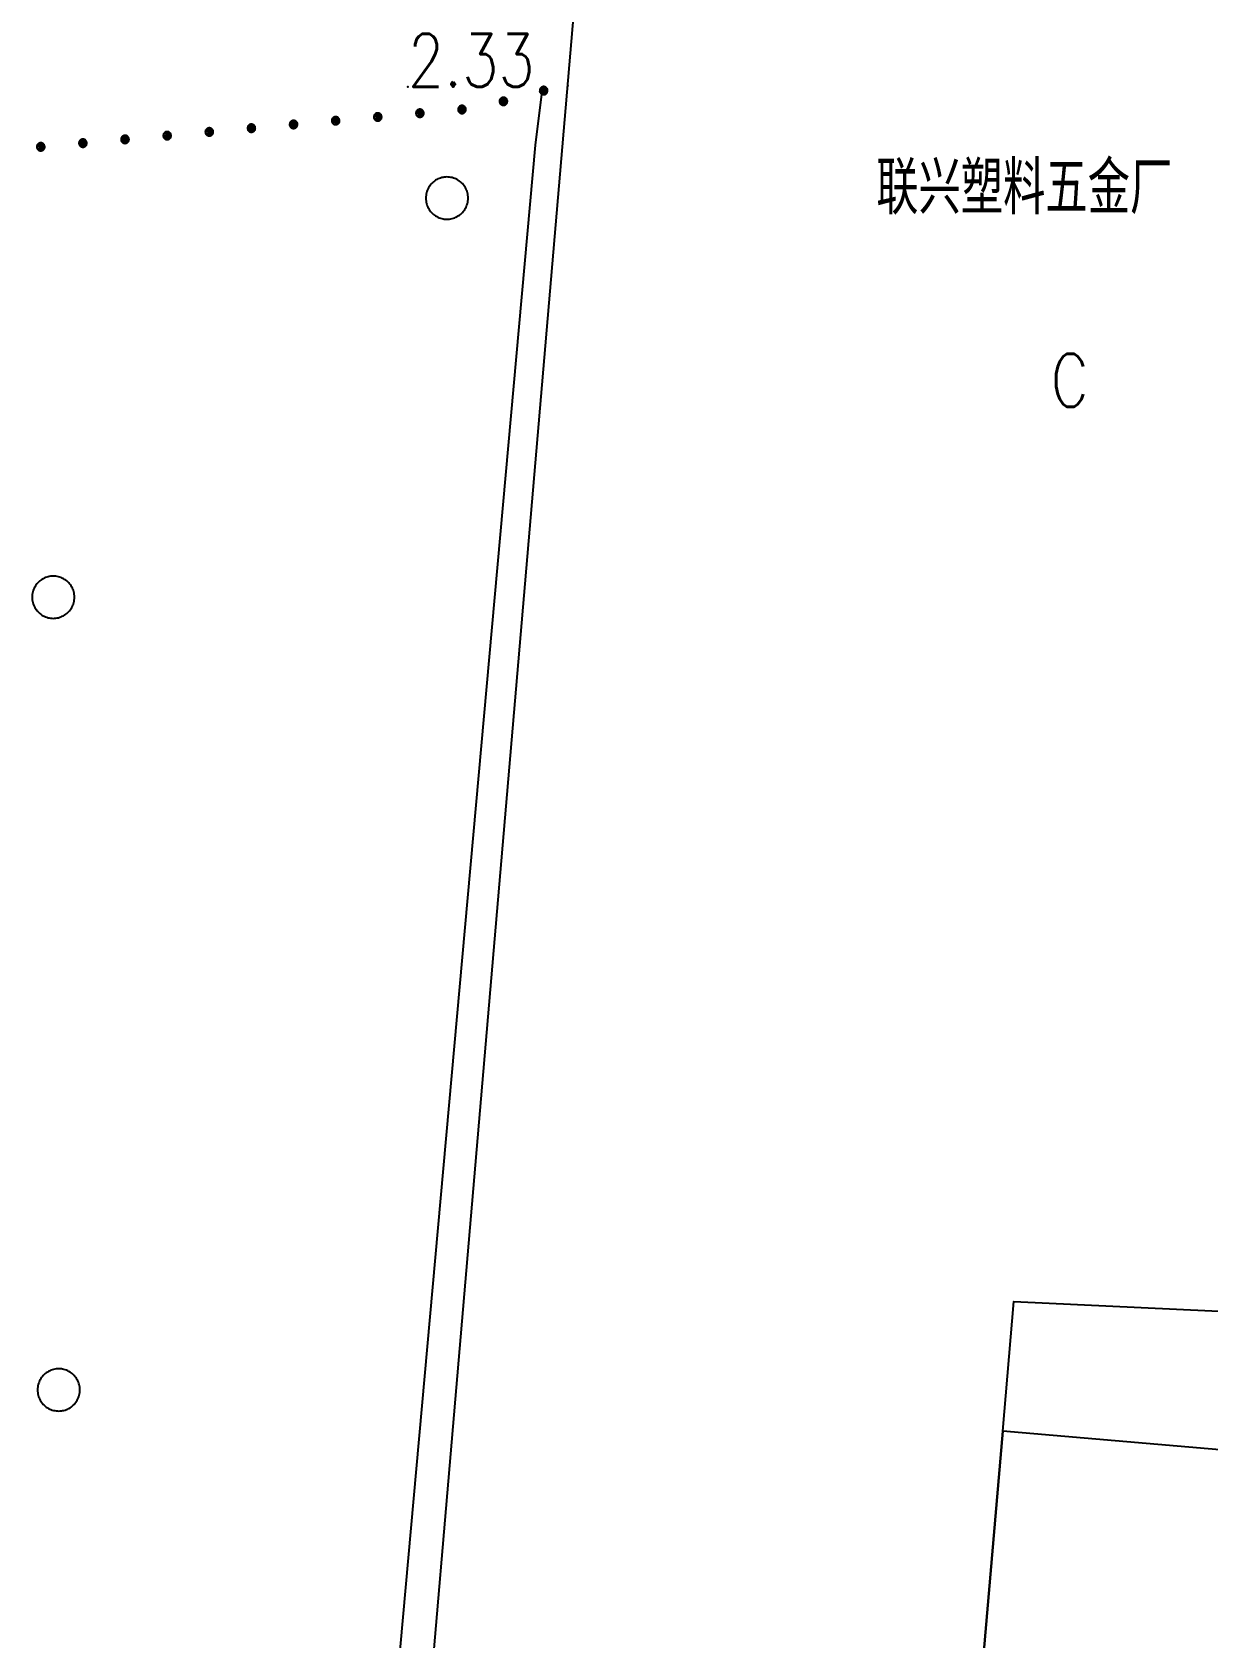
# Model space of a CAD drawing. Extents: x 500064 to 501389, y 2542464 to 2545400.
# Drawn here: x 501003.01 to 501025.26, y 2543373.69 to 2543404.08 of the extents above; entities that cross this region are included whole.
import ezdxf

# ---------------------------------------------------------------- set-up
doc = ezdxf.new("R2010")
doc.units = 0
doc.header["$LTSCALE"] = 0.5
doc.linetypes.add('CENTER', pattern=[50.8, 31.75, -6.35, 6.35, -6.35])
doc.layers.add('地形图', color=8, linetype='CONTINUOUS')
doc.styles.add('HZ', font='romans.shx', dxfattribs={"width": 0.8, "bigfont": 'hztxt.shx'})

msp = doc.modelspace()

# ---------------------------------------------------------------- linework, layer by layer
at = {"layer": '地形图'}
for points in [[(501014.687, 2543421.183), (501010.265, 2543369.424), (501020.597, 2543368.536), (501021.376, 2543377.608), (501021.587, 2543380.06), (501031.352, 2543379.598), (501031.922, 2543386.491), (501032.617, 2543394.91), (501032.997, 2543399.04), (501034.444, 2543415.68), (501035.137, 2543423.65), (501025.307, 2543424.49), (501024.941, 2543420.291)], [(501031.127, 2543376.77), (501021.376, 2543377.608), (501020.597, 2543368.536), (501030.348, 2543367.699)]]:
    msp.add_lwpolyline(points, close=True, dxfattribs=at)
for points in [[(501009.621, 2543369.523), (501012.538, 2543401.941), (501012.653, 2543402.907), (501012.656, 2543402.927)], [(501012.688, 2543402.897), (501012.693, 2543402.897), (501012.698, 2543402.897), (501012.702, 2543402.898), (501012.707, 2543402.899), (501012.712, 2543402.9), (501012.716, 2543402.901), (501012.72, 2543402.903), (501012.725, 2543402.905), (501012.729, 2543402.908), (501012.733, 2543402.91), (501012.737, 2543402.913), (501012.74, 2543402.916), (501012.744, 2543402.919), (501012.747, 2543402.923), (501012.75, 2543402.926), (501012.752, 2543402.93), (501012.755, 2543402.934), (501012.757, 2543402.938), (501012.759, 2543402.942), (501012.761, 2543402.947), (501012.762, 2543402.951), (501012.763, 2543402.956), (501012.764, 2543402.961), (501012.765, 2543402.965), (501012.765, 2543402.97), (501012.765, 2543402.975), (501012.765, 2543402.979), (501012.764, 2543402.984), (501012.763, 2543402.989), (501012.762, 2543402.993), (501012.761, 2543402.998), (501012.76, 2543402.999), (501012.76, 2543403.001), (501012.759, 2543403.002), (501012.757, 2543403.006), (501012.755, 2543403.01), (501012.752, 2543403.014), (501012.749, 2543403.018), (501012.746, 2543403.022), (501012.743, 2543403.025), (501012.74, 2543403.028), (501012.736, 2543403.031), (501012.732, 2543403.034), (501012.728, 2543403.037), (501012.724, 2543403.039), (501012.72, 2543403.041), (501012.715, 2543403.043), (501012.711, 2543403.044), (501012.706, 2543403.045), (501012.702, 2543403.046), (501012.7, 2543403.046), (501012.697, 2543403.047), (501012.692, 2543403.047), (501012.687, 2543403.047), (501012.683, 2543403.047), (501012.678, 2543403.046), (501012.674, 2543403.045), (501012.669, 2543403.044), (501012.664, 2543403.042), (501012.661, 2543403.041), (501012.656, 2543403.039), (501012.652, 2543403.036), (501012.648, 2543403.034), (501012.644, 2543403.031), (501012.64, 2543403.028), (501012.637, 2543403.025), (501012.634, 2543403.021), (501012.631, 2543403.018), (501012.628, 2543403.014), (501012.625, 2543403.01), (501012.623, 2543403.006), (501012.621, 2543403.001), (501012.62, 2543402.997), (501012.618, 2543402.992), (501012.617, 2543402.988), (501012.616, 2543402.983), (501012.616, 2543402.979), (501012.615, 2543402.974), (501012.615, 2543402.969), (501012.616, 2543402.964), (501012.616, 2543402.96), (501012.617, 2543402.955), (501012.618, 2543402.951), (501012.62, 2543402.946), (501012.62, 2543402.945), (501012.62, 2543402.945), (501012.621, 2543402.943), (501012.622, 2543402.942), (501012.624, 2543402.937), (501012.626, 2543402.933), (501012.628, 2543402.929), (501012.631, 2543402.926), (501012.634, 2543402.922), (501012.637, 2543402.919), (501012.641, 2543402.915), (501012.645, 2543402.912), (501012.648, 2543402.91), (501012.652, 2543402.907), (501012.653, 2543402.907), (501012.657, 2543402.905), (501012.661, 2543402.903), (501012.665, 2543402.901), (501012.67, 2543402.9), (501012.674, 2543402.899), (501012.678, 2543402.898), (501012.681, 2543402.898), (501012.684, 2543402.897), (501012.688, 2543402.897)], [(501012.62, 2543402.946), (501012.661, 2543403.041)], [(501012.62, 2543402.946), (501012.62, 2543402.945), (501012.62, 2543402.945), (501012.621, 2543402.943)], [(501012.7, 2543403.046), (501012.621, 2543402.943)], [(501012.645, 2543402.912), (501012.702, 2543403.046)], [(501012.736, 2543403.031), (501012.656, 2543402.927), (501012.645, 2543402.912)], [(501012.678, 2543402.898), (501012.736, 2543403.031)], [(501012.76, 2543403.001), (501012.681, 2543402.898)], [(501012.702, 2543403.046), (501012.7, 2543403.046)], [(501012.72, 2543402.903), (501012.761, 2543402.998)], [(501012.761, 2543402.998), (501012.76, 2543402.999), (501012.76, 2543403.001)], [(501010.35, 2543402.469), (501010.355, 2543402.47), (501010.36, 2543402.47), (501010.364, 2543402.471), (501010.369, 2543402.472), (501010.373, 2543402.474), (501010.378, 2543402.475), (501010.382, 2543402.477), (501010.386, 2543402.479), (501010.39, 2543402.482), (501010.394, 2543402.485), (501010.398, 2543402.488), (501010.401, 2543402.491), (501010.404, 2543402.494), (501010.407, 2543402.498), (501010.41, 2543402.502), (501010.413, 2543402.506), (501010.415, 2543402.51), (501010.416, 2543402.511), (501010.416, 2543402.513), (501010.417, 2543402.514), (501010.419, 2543402.518), (501010.42, 2543402.523), (501010.421, 2543402.527), (501010.422, 2543402.532), (501010.423, 2543402.537), (501010.423, 2543402.541), (501010.423, 2543402.546), (501010.423, 2543402.551), (501010.422, 2543402.556), (501010.422, 2543402.56), (501010.42, 2543402.565), (501010.419, 2543402.569), (501010.417, 2543402.574), (501010.415, 2543402.578), (501010.413, 2543402.582), (501010.411, 2543402.586), (501010.41, 2543402.587), (501010.408, 2543402.59), (501010.405, 2543402.594), (501010.402, 2543402.597), (501010.398, 2543402.6), (501010.395, 2543402.603), (501010.391, 2543402.606), (501010.387, 2543402.609), (501010.383, 2543402.611), (501010.378, 2543402.613), (501010.374, 2543402.615), (501010.37, 2543402.616), (501010.365, 2543402.617), (501010.36, 2543402.618), (501010.356, 2543402.619), (501010.351, 2543402.619), (501010.346, 2543402.619), (501010.342, 2543402.619), (501010.337, 2543402.618), (501010.332, 2543402.618), (501010.328, 2543402.616), (501010.323, 2543402.615), (501010.319, 2543402.613), (501010.315, 2543402.611), (501010.31, 2543402.609), (501010.306, 2543402.607), (501010.303, 2543402.604), (501010.299, 2543402.601), (501010.296, 2543402.598), (501010.292, 2543402.594), (501010.289, 2543402.591), (501010.286, 2543402.587), (501010.284, 2543402.583), (501010.282, 2543402.579), (501010.281, 2543402.578), (501010.281, 2543402.577), (501010.28, 2543402.576), (501010.28, 2543402.574), (501010.278, 2543402.57), (501010.276, 2543402.566), (501010.275, 2543402.561), (501010.274, 2543402.556), (501010.274, 2543402.552), (501010.273, 2543402.547), (501010.273, 2543402.542), (501010.274, 2543402.538), (501010.274, 2543402.533), (501010.275, 2543402.528), (501010.276, 2543402.524), (501010.278, 2543402.519), (501010.279, 2543402.515), (501010.281, 2543402.511), (501010.283, 2543402.506), (501010.286, 2543402.503), (501010.287, 2543402.501), (501010.289, 2543402.499), (501010.292, 2543402.495), (501010.295, 2543402.492), (501010.298, 2543402.488), (501010.302, 2543402.485), (501010.306, 2543402.482), (501010.31, 2543402.48), (501010.314, 2543402.478), (501010.318, 2543402.476), (501010.322, 2543402.474), (501010.327, 2543402.472), (501010.331, 2543402.471), (501010.336, 2543402.47), (501010.341, 2543402.47), (501010.345, 2543402.469), (501010.35, 2543402.469)], [(501010.282, 2543402.579), (501010.378, 2543402.613)], [(501011.147, 2543402.54), (501011.152, 2543402.54), (501011.156, 2543402.541), (501011.161, 2543402.542), (501011.166, 2543402.543), (501011.17, 2543402.544), (501011.175, 2543402.546), (501011.179, 2543402.548), (501011.183, 2543402.55), (501011.187, 2543402.553), (501011.191, 2543402.555), (501011.194, 2543402.558), (501011.198, 2543402.562), (501011.201, 2543402.565), (501011.204, 2543402.569), (501011.207, 2543402.572), (501011.209, 2543402.576), (501011.212, 2543402.581), (501011.212, 2543402.582), (501011.213, 2543402.583), (501011.214, 2543402.585), (501011.216, 2543402.589), (501011.217, 2543402.594), (501011.218, 2543402.598), (501011.219, 2543402.603), (501011.22, 2543402.608), (501011.22, 2543402.612), (501011.22, 2543402.617), (501011.22, 2543402.622), (501011.219, 2543402.626), (501011.218, 2543402.631), (501011.217, 2543402.636), (501011.216, 2543402.64), (501011.214, 2543402.644), (501011.212, 2543402.649), (501011.21, 2543402.653), (501011.207, 2543402.657), (501011.207, 2543402.658), (501011.205, 2543402.661), (501011.202, 2543402.664), (501011.198, 2543402.668), (501011.195, 2543402.671), (501011.191, 2543402.674), (501011.188, 2543402.677), (501011.184, 2543402.679), (501011.18, 2543402.682), (501011.175, 2543402.684), (501011.171, 2543402.685), (501011.166, 2543402.687), (501011.162, 2543402.688), (501011.157, 2543402.689), (501011.153, 2543402.69), (501011.148, 2543402.69), (501011.143, 2543402.69), (501011.139, 2543402.69), (501011.134, 2543402.689), (501011.129, 2543402.688), (501011.125, 2543402.687), (501011.12, 2543402.686), (501011.116, 2543402.684), (501011.111, 2543402.682), (501011.107, 2543402.68), (501011.103, 2543402.677), (501011.099, 2543402.675), (501011.096, 2543402.672), (501011.092, 2543402.668), (501011.089, 2543402.665), (501011.086, 2543402.661), (501011.083, 2543402.657), (501011.081, 2543402.654), (501011.079, 2543402.65), (501011.078, 2543402.649), (501011.078, 2543402.648), (501011.077, 2543402.647), (501011.076, 2543402.645), (501011.075, 2543402.641), (501011.073, 2543402.636), (501011.072, 2543402.632), (501011.071, 2543402.627), (501011.071, 2543402.622), (501011.07, 2543402.618), (501011.07, 2543402.613), (501011.07, 2543402.608), (501011.071, 2543402.604), (501011.072, 2543402.599), (501011.073, 2543402.594), (501011.074, 2543402.59), (501011.076, 2543402.586), (501011.078, 2543402.581), (501011.08, 2543402.577), (501011.083, 2543402.574), (501011.084, 2543402.572), (501011.086, 2543402.569), (501011.089, 2543402.566), (501011.092, 2543402.562), (501011.095, 2543402.559), (501011.099, 2543402.556), (501011.103, 2543402.553), (501011.107, 2543402.551), (501011.111, 2543402.548), (501011.114, 2543402.547), (501011.119, 2543402.545), (501011.124, 2543402.543), (501011.128, 2543402.542), (501011.133, 2543402.541), (501011.138, 2543402.54), (501011.142, 2543402.54), (501011.147, 2543402.54)], [(501011.07, 2543402.608), (501011.207, 2543402.657)], [(501011.22, 2543402.622), (501011.07, 2543402.608)], [(501011.207, 2543402.658), (501011.077, 2543402.647)], [(501011.079, 2543402.65), (501011.078, 2543402.649), (501011.078, 2543402.648), (501011.077, 2543402.647)], [(501011.079, 2543402.65), (501011.175, 2543402.684)], [(501011.083, 2543402.574), (501011.22, 2543402.622)], [(501011.207, 2543402.657), (501011.207, 2543402.658)], [(501011.931, 2543402.694), (501011.936, 2543402.694), (501011.941, 2543402.695), (501011.945, 2543402.696), (501011.95, 2543402.697), (501011.954, 2543402.698), (501011.959, 2543402.7), (501011.963, 2543402.702), (501011.967, 2543402.704), (501011.971, 2543402.707), (501011.975, 2543402.71), (501011.979, 2543402.713), (501011.982, 2543402.716), (501011.985, 2543402.719), (501011.988, 2543402.723), (501011.991, 2543402.727), (501011.994, 2543402.731), (501011.996, 2543402.735), (501011.998, 2543402.739), (501012, 2543402.743), (501012, 2543402.745), (501012.001, 2543402.746), (501012.001, 2543402.748), (501012.002, 2543402.752), (501012.003, 2543402.757), (501012.004, 2543402.762), (501012.004, 2543402.766), (501012.004, 2543402.771), (501012.004, 2543402.776), (501012.003, 2543402.78), (501012.003, 2543402.785), (501012.001, 2543402.79), (501012, 2543402.794), (501011.998, 2543402.798), (501011.996, 2543402.803), (501011.994, 2543402.807), (501011.992, 2543402.811), (501011.989, 2543402.815), (501011.986, 2543402.818), (501011.985, 2543402.82), (501011.983, 2543402.822), (501011.979, 2543402.825), (501011.976, 2543402.828), (501011.972, 2543402.831), (501011.968, 2543402.833), (501011.964, 2543402.836), (501011.959, 2543402.838), (501011.955, 2543402.84), (501011.951, 2543402.841), (501011.946, 2543402.842), (501011.941, 2543402.843), (501011.937, 2543402.844), (501011.932, 2543402.844), (501011.927, 2543402.844), (501011.923, 2543402.844), (501011.918, 2543402.843), (501011.913, 2543402.842), (501011.909, 2543402.841), (501011.904, 2543402.84), (501011.9, 2543402.838), (501011.896, 2543402.836), (501011.891, 2543402.834), (501011.887, 2543402.831), (501011.884, 2543402.829), (501011.88, 2543402.826), (501011.877, 2543402.822), (501011.873, 2543402.819), (501011.87, 2543402.815), (501011.868, 2543402.812), (501011.865, 2543402.808), (501011.863, 2543402.804), (501011.861, 2543402.799), (501011.859, 2543402.795), (501011.859, 2543402.794), (501011.858, 2543402.793), (501011.858, 2543402.792), (501011.857, 2543402.79), (501011.856, 2543402.786), (501011.855, 2543402.781), (501011.855, 2543402.777), (501011.854, 2543402.772), (501011.854, 2543402.767), (501011.855, 2543402.762), (501011.855, 2543402.758), (501011.856, 2543402.753), (501011.857, 2543402.749), (501011.859, 2543402.744), (501011.86, 2543402.74), (501011.862, 2543402.735), (501011.864, 2543402.731), (501011.867, 2543402.727), (501011.87, 2543402.723), (501011.872, 2543402.721), (501011.874, 2543402.719), (501011.876, 2543402.716), (501011.879, 2543402.713), (501011.883, 2543402.71), (501011.887, 2543402.707), (501011.891, 2543402.705), (501011.895, 2543402.702), (501011.899, 2543402.7), (501011.903, 2543402.699), (501011.907, 2543402.697), (501011.913, 2543402.696), (501011.917, 2543402.695), (501011.922, 2543402.694), (501011.926, 2543402.694), (501011.931, 2543402.694)], [(501011.856, 2543402.753), (501011.986, 2543402.818)], [(501012.003, 2543402.785), (501011.856, 2543402.753)], [(501011.985, 2543402.82), (501011.858, 2543402.792)], [(501011.859, 2543402.795), (501011.859, 2543402.794), (501011.858, 2543402.793), (501011.858, 2543402.792)], [(501011.859, 2543402.795), (501011.951, 2543402.841)], [(501011.872, 2543402.721), (501012.003, 2543402.785)], [(501011.872, 2543402.721), (501011.874, 2543402.719)], [(501012.001, 2543402.746), (501011.874, 2543402.719)], [(501011.907, 2543402.697), (501012, 2543402.743)], [(501011.986, 2543402.818), (501011.985, 2543402.82)], [(501012, 2543402.743), (501012, 2543402.745), (501012.001, 2543402.746)], [(501012.678, 2543402.898), (501012.681, 2543402.898)], [(501007.163, 2543402.186), (501007.167, 2543402.187), (501007.172, 2543402.187), (501007.177, 2543402.188), (501007.181, 2543402.189), (501007.186, 2543402.191), (501007.19, 2543402.192), (501007.194, 2543402.194), (501007.199, 2543402.197), (501007.203, 2543402.199), (501007.206, 2543402.202), (501007.21, 2543402.205), (501007.214, 2543402.208), (501007.217, 2543402.212), (501007.22, 2543402.215), (501007.223, 2543402.219), (501007.225, 2543402.223), (501007.227, 2543402.227), (501007.228, 2543402.229), (501007.229, 2543402.23), (501007.229, 2543402.231), (501007.231, 2543402.236), (501007.233, 2543402.24), (501007.234, 2543402.245), (501007.235, 2543402.249), (501007.235, 2543402.254), (501007.236, 2543402.259), (501007.236, 2543402.263), (501007.235, 2543402.268), (501007.235, 2543402.273), (501007.234, 2543402.277), (501007.233, 2543402.282), (501007.231, 2543402.286), (501007.23, 2543402.291), (501007.228, 2543402.295), (501007.226, 2543402.299), (501007.223, 2543402.303), (501007.222, 2543402.305), (501007.22, 2543402.307), (501007.217, 2543402.311), (501007.214, 2543402.314), (501007.211, 2543402.317), (501007.207, 2543402.32), (501007.203, 2543402.323), (501007.199, 2543402.326), (501007.195, 2543402.328), (501007.191, 2543402.33), (501007.187, 2543402.332), (501007.182, 2543402.333), (501007.178, 2543402.334), (501007.173, 2543402.335), (501007.168, 2543402.336), (501007.164, 2543402.336), (501007.159, 2543402.336), (501007.154, 2543402.336), (501007.15, 2543402.336), (501007.145, 2543402.335), (501007.14, 2543402.334), (501007.136, 2543402.332), (501007.131, 2543402.33), (501007.127, 2543402.328), (501007.123, 2543402.326), (501007.119, 2543402.324), (501007.115, 2543402.321), (501007.112, 2543402.318), (501007.108, 2543402.315), (501007.105, 2543402.311), (501007.102, 2543402.308), (501007.099, 2543402.304), (501007.096, 2543402.3), (501007.094, 2543402.296), (501007.094, 2543402.295), (501007.093, 2543402.294), (501007.093, 2543402.293), (501007.092, 2543402.292), (501007.09, 2543402.287), (501007.089, 2543402.283), (501007.088, 2543402.278), (501007.087, 2543402.274), (501007.086, 2543402.269), (501007.086, 2543402.264), (501007.086, 2543402.259), (501007.086, 2543402.255), (501007.087, 2543402.25), (501007.088, 2543402.245), (501007.089, 2543402.241), (501007.09, 2543402.236), (501007.092, 2543402.232), (501007.094, 2543402.228), (501007.096, 2543402.224), (501007.098, 2543402.221), (501007.1, 2543402.218), (501007.101, 2543402.216), (501007.104, 2543402.212), (501007.107, 2543402.209), (501007.111, 2543402.205), (501007.115, 2543402.202), (501007.118, 2543402.2), (501007.122, 2543402.197), (501007.126, 2543402.195), (501007.13, 2543402.193), (501007.135, 2543402.191), (501007.139, 2543402.189), (501007.144, 2543402.188), (501007.149, 2543402.187), (501007.153, 2543402.187), (501007.158, 2543402.186), (501007.163, 2543402.186)], [(501007.086, 2543402.255), (501007.223, 2543402.303)], [(501007.222, 2543402.305), (501007.093, 2543402.293)], [(501007.094, 2543402.296), (501007.191, 2543402.33)], [(501007.223, 2543402.303), (501007.222, 2543402.305)], [(501007.96, 2543402.257), (501007.964, 2543402.257), (501007.969, 2543402.258), (501007.974, 2543402.259), (501007.978, 2543402.26), (501007.983, 2543402.261), (501007.987, 2543402.263), (501007.991, 2543402.265), (501007.995, 2543402.267), (501007.999, 2543402.27), (501008.003, 2543402.273), (501008.007, 2543402.276), (501008.01, 2543402.279), (501008.014, 2543402.282), (501008.017, 2543402.286), (501008.019, 2543402.29), (501008.022, 2543402.294), (501008.024, 2543402.298), (501008.025, 2543402.299), (501008.026, 2543402.301), (501008.026, 2543402.302), (501008.028, 2543402.306), (501008.03, 2543402.311), (501008.031, 2543402.315), (501008.032, 2543402.32), (501008.032, 2543402.325), (501008.033, 2543402.329), (501008.033, 2543402.334), (501008.032, 2543402.339), (501008.032, 2543402.343), (501008.031, 2543402.348), (501008.03, 2543402.353), (501008.028, 2543402.357), (501008.027, 2543402.361), (501008.025, 2543402.366), (501008.022, 2543402.37), (501008.02, 2543402.374), (501008.019, 2543402.375), (501008.017, 2543402.378), (501008.014, 2543402.381), (501008.011, 2543402.385), (501008.008, 2543402.388), (501008.004, 2543402.391), (501008, 2543402.394), (501007.996, 2543402.396), (501007.992, 2543402.399), (501007.988, 2543402.401), (501007.983, 2543402.403), (501007.979, 2543402.404), (501007.974, 2543402.405), (501007.97, 2543402.406), (501007.965, 2543402.407), (501007.96, 2543402.407), (501007.956, 2543402.407), (501007.951, 2543402.407), (501007.946, 2543402.406), (501007.942, 2543402.405), (501007.937, 2543402.404), (501007.933, 2543402.403), (501007.928, 2543402.401), (501007.924, 2543402.399), (501007.92, 2543402.397), (501007.916, 2543402.394), (501007.912, 2543402.392), (501007.908, 2543402.389), (501007.905, 2543402.385), (501007.902, 2543402.382), (501007.899, 2543402.378), (501007.896, 2543402.375), (501007.893, 2543402.371), (501007.891, 2543402.367), (501007.891, 2543402.366), (501007.89, 2543402.365), (501007.89, 2543402.364), (501007.889, 2543402.362), (501007.887, 2543402.358), (501007.886, 2543402.353), (501007.885, 2543402.349), (501007.884, 2543402.344), (501007.883, 2543402.34), (501007.883, 2543402.335), (501007.883, 2543402.33), (501007.883, 2543402.325), (501007.883, 2543402.321), (501007.884, 2543402.316), (501007.886, 2543402.312), (501007.887, 2543402.307), (501007.889, 2543402.303), (501007.891, 2543402.298), (501007.893, 2543402.294), (501007.895, 2543402.291), (501007.896, 2543402.289), (501007.898, 2543402.286), (501007.901, 2543402.283), (501007.904, 2543402.279), (501007.908, 2543402.276), (501007.911, 2543402.273), (501007.915, 2543402.27), (501007.919, 2543402.268), (501007.923, 2543402.265), (501007.927, 2543402.264), (501007.932, 2543402.262), (501007.936, 2543402.26), (501007.941, 2543402.259), (501007.945, 2543402.258), (501007.95, 2543402.257), (501007.955, 2543402.257), (501007.96, 2543402.257)], [(501007.883, 2543402.325), (501008.02, 2543402.374)], [(501008.032, 2543402.339), (501007.883, 2543402.325)], [(501008.019, 2543402.375), (501007.89, 2543402.364)], [(501007.891, 2543402.367), (501007.891, 2543402.366), (501007.89, 2543402.365), (501007.89, 2543402.364)], [(501007.891, 2543402.367), (501007.988, 2543402.401)], [(501007.895, 2543402.291), (501008.032, 2543402.339)], [(501008.02, 2543402.374), (501008.019, 2543402.375)], [(501008.756, 2543402.328), (501008.761, 2543402.328), (501008.766, 2543402.329), (501008.77, 2543402.33), (501008.775, 2543402.331), (501008.78, 2543402.332), (501008.784, 2543402.334), (501008.788, 2543402.336), (501008.792, 2543402.338), (501008.796, 2543402.341), (501008.8, 2543402.343), (501008.804, 2543402.346), (501008.807, 2543402.349), (501008.811, 2543402.353), (501008.814, 2543402.357), (501008.816, 2543402.36), (501008.819, 2543402.364), (501008.821, 2543402.368), (501008.822, 2543402.37), (501008.823, 2543402.371), (501008.823, 2543402.373), (501008.825, 2543402.377), (501008.826, 2543402.381), (501008.828, 2543402.386), (501008.829, 2543402.391), (501008.829, 2543402.395), (501008.829, 2543402.4), (501008.829, 2543402.405), (501008.829, 2543402.409), (501008.829, 2543402.414), (501008.828, 2543402.419), (501008.827, 2543402.423), (501008.825, 2543402.428), (501008.824, 2543402.432), (501008.822, 2543402.437), (501008.819, 2543402.441), (501008.817, 2543402.445), (501008.816, 2543402.446), (501008.814, 2543402.448), (501008.811, 2543402.452), (501008.808, 2543402.456), (501008.804, 2543402.459), (501008.801, 2543402.462), (501008.797, 2543402.465), (501008.793, 2543402.467), (501008.789, 2543402.469), (501008.785, 2543402.471), (501008.78, 2543402.473), (501008.776, 2543402.475), (501008.771, 2543402.476), (501008.767, 2543402.477), (501008.762, 2543402.477), (501008.757, 2543402.478), (501008.753, 2543402.478), (501008.748, 2543402.478), (501008.743, 2543402.477), (501008.739, 2543402.476), (501008.734, 2543402.475), (501008.73, 2543402.474), (501008.725, 2543402.472), (501008.721, 2543402.47), (501008.717, 2543402.468), (501008.713, 2543402.465), (501008.709, 2543402.462), (501008.705, 2543402.459), (501008.702, 2543402.456), (501008.699, 2543402.453), (501008.696, 2543402.449), (501008.693, 2543402.445), (501008.69, 2543402.441), (501008.688, 2543402.438), (501008.688, 2543402.437), (501008.687, 2543402.436), (501008.687, 2543402.434), (501008.686, 2543402.433), (501008.684, 2543402.429), (501008.683, 2543402.424), (501008.681, 2543402.42), (501008.681, 2543402.415), (501008.68, 2543402.41), (501008.68, 2543402.406), (501008.68, 2543402.401), (501008.68, 2543402.396), (501008.68, 2543402.392), (501008.681, 2543402.387), (501008.682, 2543402.382), (501008.684, 2543402.378), (501008.686, 2543402.373), (501008.687, 2543402.369), (501008.69, 2543402.365), (501008.692, 2543402.362), (501008.693, 2543402.36), (501008.695, 2543402.357), (501008.698, 2543402.354), (501008.701, 2543402.35), (501008.705, 2543402.347), (501008.708, 2543402.344), (501008.712, 2543402.341), (501008.716, 2543402.338), (501008.72, 2543402.336), (501008.724, 2543402.334), (501008.729, 2543402.332), (501008.733, 2543402.331), (501008.738, 2543402.33), (501008.742, 2543402.329), (501008.747, 2543402.328), (501008.752, 2543402.328), (501008.756, 2543402.328)], [(501008.68, 2543402.396), (501008.817, 2543402.445)], [(501008.829, 2543402.409), (501008.68, 2543402.396)], [(501008.816, 2543402.446), (501008.687, 2543402.434)], [(501008.688, 2543402.438), (501008.688, 2543402.437), (501008.687, 2543402.436), (501008.687, 2543402.434)], [(501008.688, 2543402.438), (501008.785, 2543402.471)], [(501008.692, 2543402.362), (501008.829, 2543402.409)], [(501008.692, 2543402.362), (501008.693, 2543402.36)], [(501008.823, 2543402.371), (501008.693, 2543402.36)], [(501008.724, 2543402.334), (501008.821, 2543402.368)], [(501008.817, 2543402.445), (501008.816, 2543402.446)], [(501008.821, 2543402.368), (501008.822, 2543402.37), (501008.823, 2543402.371)], [(501009.553, 2543402.399), (501009.558, 2543402.399), (501009.563, 2543402.399), (501009.567, 2543402.4), (501009.572, 2543402.401), (501009.576, 2543402.403), (501009.581, 2543402.405), (501009.585, 2543402.407), (501009.589, 2543402.409), (501009.593, 2543402.411), (501009.597, 2543402.414), (501009.601, 2543402.417), (501009.604, 2543402.42), (501009.607, 2543402.424), (501009.61, 2543402.427), (501009.613, 2543402.431), (501009.616, 2543402.435), (501009.618, 2543402.439), (501009.619, 2543402.441), (501009.619, 2543402.442), (501009.62, 2543402.443), (501009.622, 2543402.448), (501009.623, 2543402.452), (501009.624, 2543402.457), (501009.625, 2543402.461), (501009.626, 2543402.466), (501009.626, 2543402.471), (501009.626, 2543402.475), (501009.626, 2543402.48), (501009.626, 2543402.485), (501009.625, 2543402.49), (501009.624, 2543402.494), (501009.622, 2543402.499), (501009.62, 2543402.503), (501009.618, 2543402.507), (501009.616, 2543402.511), (501009.614, 2543402.515), (501009.613, 2543402.517), (501009.611, 2543402.519), (501009.608, 2543402.523), (501009.605, 2543402.526), (501009.601, 2543402.53), (501009.598, 2543402.533), (501009.594, 2543402.535), (501009.59, 2543402.538), (501009.586, 2543402.54), (501009.582, 2543402.542), (501009.577, 2543402.544), (501009.573, 2543402.545), (501009.568, 2543402.547), (501009.564, 2543402.548), (501009.559, 2543402.548), (501009.554, 2543402.548), (501009.549, 2543402.549), (501009.545, 2543402.548), (501009.54, 2543402.548), (501009.535, 2543402.547), (501009.531, 2543402.546), (501009.526, 2543402.544), (501009.522, 2543402.543), (501009.518, 2543402.541), (501009.514, 2543402.538), (501009.51, 2543402.536), (501009.506, 2543402.533), (501009.502, 2543402.53), (501009.499, 2543402.527), (501009.495, 2543402.523), (501009.492, 2543402.52), (501009.49, 2543402.516), (501009.487, 2543402.512), (501009.485, 2543402.508), (501009.485, 2543402.507), (501009.484, 2543402.506), (501009.483, 2543402.505), (501009.483, 2543402.504), (501009.481, 2543402.499), (501009.48, 2543402.495), (501009.478, 2543402.49), (501009.477, 2543402.486), (501009.477, 2543402.481), (501009.476, 2543402.476), (501009.476, 2543402.472), (501009.477, 2543402.467), (501009.477, 2543402.462), (501009.478, 2543402.458), (501009.479, 2543402.453), (501009.481, 2543402.449), (501009.482, 2543402.444), (501009.484, 2543402.44), (501009.487, 2543402.436), (501009.489, 2543402.433), (501009.49, 2543402.43), (501009.492, 2543402.428), (501009.495, 2543402.424), (501009.498, 2543402.421), (501009.502, 2543402.418), (501009.505, 2543402.415), (501009.509, 2543402.412), (501009.513, 2543402.409), (501009.517, 2543402.407), (501009.521, 2543402.405), (501009.526, 2543402.403), (501009.53, 2543402.402), (501009.535, 2543402.4), (501009.539, 2543402.4), (501009.544, 2543402.399), (501009.549, 2543402.399), (501009.553, 2543402.399)], [(501009.477, 2543402.467), (501009.614, 2543402.515)], [(501009.626, 2543402.48), (501009.477, 2543402.467)], [(501009.613, 2543402.517), (501009.483, 2543402.505)], [(501009.485, 2543402.508), (501009.485, 2543402.507), (501009.484, 2543402.506), (501009.483, 2543402.505)], [(501009.485, 2543402.508), (501009.582, 2543402.542)], [(501009.489, 2543402.433), (501009.626, 2543402.48)], [(501009.489, 2543402.433), (501009.49, 2543402.43)], [(501009.619, 2543402.442), (501009.49, 2543402.43)], [(501009.521, 2543402.405), (501009.618, 2543402.439)], [(501009.614, 2543402.515), (501009.613, 2543402.517)], [(501009.618, 2543402.439), (501009.619, 2543402.441), (501009.619, 2543402.442)], [(501010.274, 2543402.538), (501010.411, 2543402.586)], [(501010.423, 2543402.551), (501010.274, 2543402.538)], [(501010.41, 2543402.587), (501010.28, 2543402.576)], [(501010.282, 2543402.579), (501010.281, 2543402.578), (501010.281, 2543402.577), (501010.28, 2543402.576)], [(501010.286, 2543402.503), (501010.423, 2543402.551)], [(501010.286, 2543402.503), (501010.287, 2543402.501)], [(501010.416, 2543402.513), (501010.287, 2543402.501)], [(501010.318, 2543402.476), (501010.415, 2543402.51)], [(501010.411, 2543402.586), (501010.41, 2543402.587)], [(501010.415, 2543402.51), (501010.416, 2543402.511), (501010.416, 2543402.513)], [(501011.083, 2543402.574), (501011.084, 2543402.572)], [(501011.213, 2543402.583), (501011.084, 2543402.572)], [(501011.114, 2543402.547), (501011.212, 2543402.581)], [(501011.212, 2543402.581), (501011.212, 2543402.582), (501011.213, 2543402.583)], [(501003.975, 2543401.904), (501003.98, 2543401.904), (501003.985, 2543401.904), (501003.989, 2543401.905), (501003.994, 2543401.906), (501003.998, 2543401.908), (501004.003, 2543401.91), (501004.007, 2543401.912), (501004.011, 2543401.914), (501004.015, 2543401.916), (501004.019, 2543401.919), (501004.023, 2543401.922), (501004.026, 2543401.925), (501004.029, 2543401.929), (501004.032, 2543401.932), (501004.035, 2543401.936), (501004.038, 2543401.94), (501004.04, 2543401.944), (501004.041, 2543401.946), (501004.041, 2543401.947), (501004.042, 2543401.948), (501004.044, 2543401.953), (501004.045, 2543401.957), (501004.046, 2543401.962), (501004.047, 2543401.966), (501004.048, 2543401.971), (501004.048, 2543401.976), (501004.048, 2543401.98), (501004.048, 2543401.985), (501004.047, 2543401.99), (501004.047, 2543401.994), (501004.045, 2543401.999), (501004.044, 2543402.004), (501004.042, 2543402.008), (501004.04, 2543402.012), (501004.038, 2543402.016), (501004.036, 2543402.02), (501004.035, 2543402.022), (501004.033, 2543402.024), (501004.03, 2543402.028), (501004.027, 2543402.031), (501004.023, 2543402.035), (501004.02, 2543402.038), (501004.016, 2543402.04), (501004.012, 2543402.043), (501004.008, 2543402.045), (501004.003, 2543402.047), (501003.999, 2543402.049), (501003.995, 2543402.05), (501003.99, 2543402.052), (501003.985, 2543402.053), (501003.981, 2543402.053), (501003.976, 2543402.053), (501003.971, 2543402.054), (501003.967, 2543402.053), (501003.962, 2543402.053), (501003.957, 2543402.052), (501003.953, 2543402.051), (501003.948, 2543402.049), (501003.944, 2543402.048), (501003.94, 2543402.046), (501003.935, 2543402.043), (501003.931, 2543402.041), (501003.928, 2543402.038), (501003.924, 2543402.035), (501003.921, 2543402.032), (501003.917, 2543402.028), (501003.914, 2543402.025), (501003.912, 2543402.021), (501003.909, 2543402.017), (501003.907, 2543402.013), (501003.906, 2543402.012), (501003.906, 2543402.011), (501003.905, 2543402.01), (501003.905, 2543402.009), (501003.903, 2543402.004), (501003.901, 2543402), (501003.9, 2543401.995), (501003.899, 2543401.991), (501003.899, 2543401.986), (501003.898, 2543401.981), (501003.898, 2543401.977), (501003.899, 2543401.972), (501003.899, 2543401.967), (501003.9, 2543401.963), (501003.901, 2543401.958), (501003.903, 2543401.954), (501003.904, 2543401.949), (501003.906, 2543401.945), (501003.909, 2543401.941), (501003.911, 2543401.938), (501003.912, 2543401.935), (501003.914, 2543401.933), (501003.917, 2543401.929), (501003.92, 2543401.926), (501003.923, 2543401.923), (501003.927, 2543401.92), (501003.931, 2543401.917), (501003.935, 2543401.914), (501003.939, 2543401.912), (501003.943, 2543401.91), (501003.947, 2543401.908), (501003.952, 2543401.907), (501003.957, 2543401.905), (501003.961, 2543401.905), (501003.966, 2543401.904), (501003.971, 2543401.904), (501003.975, 2543401.904)], [(501003.899, 2543401.972), (501004.036, 2543402.02)], [(501004.035, 2543402.022), (501003.905, 2543402.01)], [(501003.907, 2543402.013), (501003.906, 2543402.012), (501003.906, 2543402.011), (501003.905, 2543402.01)], [(501003.907, 2543402.013), (501004.003, 2543402.047)], [(501004.036, 2543402.02), (501004.035, 2543402.022)], [(501004.772, 2543401.974), (501004.777, 2543401.975), (501004.782, 2543401.975), (501004.786, 2543401.976), (501004.791, 2543401.977), (501004.795, 2543401.979), (501004.8, 2543401.98), (501004.804, 2543401.982), (501004.808, 2543401.984), (501004.812, 2543401.987), (501004.816, 2543401.99), (501004.819, 2543401.993), (501004.823, 2543401.996), (501004.826, 2543401.999), (501004.829, 2543402.003), (501004.832, 2543402.007), (501004.835, 2543402.011), (501004.837, 2543402.015), (501004.838, 2543402.016), (501004.838, 2543402.018), (501004.839, 2543402.019), (501004.841, 2543402.023), (501004.842, 2543402.028), (501004.843, 2543402.032), (501004.844, 2543402.037), (501004.845, 2543402.042), (501004.845, 2543402.046), (501004.845, 2543402.051), (501004.845, 2543402.056), (501004.844, 2543402.061), (501004.843, 2543402.065), (501004.842, 2543402.07), (501004.841, 2543402.074), (501004.839, 2543402.079), (501004.837, 2543402.083), (501004.835, 2543402.087), (501004.832, 2543402.091), (501004.832, 2543402.092), (501004.83, 2543402.095), (501004.827, 2543402.099), (501004.824, 2543402.102), (501004.82, 2543402.105), (501004.816, 2543402.108), (501004.813, 2543402.111), (501004.809, 2543402.114), (501004.805, 2543402.116), (501004.8, 2543402.118), (501004.796, 2543402.12), (501004.792, 2543402.121), (501004.787, 2543402.122), (501004.782, 2543402.123), (501004.778, 2543402.124), (501004.773, 2543402.124), (501004.768, 2543402.124), (501004.764, 2543402.124), (501004.759, 2543402.123), (501004.754, 2543402.123), (501004.75, 2543402.121), (501004.745, 2543402.12), (501004.741, 2543402.118), (501004.737, 2543402.116), (501004.732, 2543402.114), (501004.728, 2543402.112), (501004.725, 2543402.109), (501004.721, 2543402.106), (501004.717, 2543402.103), (501004.714, 2543402.099), (501004.711, 2543402.096), (501004.708, 2543402.092), (501004.706, 2543402.088), (501004.704, 2543402.084), (501004.703, 2543402.083), (501004.703, 2543402.082), (501004.702, 2543402.081), (501004.702, 2543402.079), (501004.7, 2543402.075), (501004.698, 2543402.071), (501004.697, 2543402.066), (501004.696, 2543402.061), (501004.696, 2543402.057), (501004.695, 2543402.052), (501004.695, 2543402.047), (501004.695, 2543402.043), (501004.696, 2543402.038), (501004.697, 2543402.033), (501004.698, 2543402.029), (501004.699, 2543402.024), (501004.701, 2543402.02), (501004.703, 2543402.016), (501004.705, 2543402.011), (501004.708, 2543402.008), (501004.709, 2543402.006), (501004.711, 2543402.004), (501004.714, 2543402), (501004.717, 2543401.997), (501004.72, 2543401.993), (501004.724, 2543401.99), (501004.728, 2543401.987), (501004.732, 2543401.985), (501004.736, 2543401.983), (501004.739, 2543401.981), (501004.744, 2543401.979), (501004.749, 2543401.977), (501004.753, 2543401.976), (501004.758, 2543401.975), (501004.763, 2543401.975), (501004.767, 2543401.974), (501004.772, 2543401.974)], [(501004.695, 2543402.043), (501004.832, 2543402.091)], [(501004.845, 2543402.056), (501004.695, 2543402.043)], [(501004.832, 2543402.092), (501004.702, 2543402.081)], [(501004.704, 2543402.084), (501004.703, 2543402.083), (501004.703, 2543402.082), (501004.702, 2543402.081)], [(501004.704, 2543402.084), (501004.8, 2543402.118)], [(501004.708, 2543402.008), (501004.845, 2543402.056)], [(501004.708, 2543402.008), (501004.709, 2543402.006)], [(501004.838, 2543402.018), (501004.709, 2543402.006)], [(501004.739, 2543401.981), (501004.837, 2543402.015)], [(501004.832, 2543402.091), (501004.832, 2543402.092)], [(501004.837, 2543402.015), (501004.838, 2543402.016), (501004.838, 2543402.018)], [(501005.569, 2543402.045), (501005.574, 2543402.045), (501005.578, 2543402.046), (501005.583, 2543402.047), (501005.588, 2543402.048), (501005.592, 2543402.049), (501005.596, 2543402.051), (501005.601, 2543402.053), (501005.605, 2543402.055), (501005.609, 2543402.058), (501005.613, 2543402.06), (501005.616, 2543402.063), (501005.62, 2543402.067), (501005.623, 2543402.07), (501005.626, 2543402.074), (501005.629, 2543402.077), (501005.631, 2543402.081), (501005.634, 2543402.086), (501005.634, 2543402.087), (501005.635, 2543402.088), (501005.636, 2543402.09), (501005.637, 2543402.094), (501005.639, 2543402.099), (501005.64, 2543402.103), (501005.641, 2543402.108), (501005.642, 2543402.113), (501005.642, 2543402.117), (501005.642, 2543402.122), (501005.642, 2543402.127), (501005.641, 2543402.131), (501005.64, 2543402.136), (501005.639, 2543402.141), (501005.638, 2543402.145), (501005.636, 2543402.149), (501005.634, 2543402.154), (501005.632, 2543402.158), (501005.629, 2543402.162), (501005.628, 2543402.163), (501005.627, 2543402.166), (501005.624, 2543402.169), (501005.62, 2543402.173), (501005.617, 2543402.176), (501005.613, 2543402.179), (501005.61, 2543402.182), (501005.606, 2543402.184), (501005.602, 2543402.187), (501005.597, 2543402.189), (501005.593, 2543402.19), (501005.588, 2543402.192), (501005.584, 2543402.193), (501005.579, 2543402.194), (501005.575, 2543402.195), (501005.57, 2543402.195), (501005.565, 2543402.195), (501005.56, 2543402.195), (501005.556, 2543402.194), (501005.551, 2543402.193), (501005.547, 2543402.192), (501005.542, 2543402.191), (501005.538, 2543402.189), (501005.533, 2543402.187), (501005.529, 2543402.185), (501005.525, 2543402.182), (501005.521, 2543402.18), (501005.518, 2543402.177), (501005.514, 2543402.173), (501005.511, 2543402.17), (501005.508, 2543402.166), (501005.505, 2543402.162), (501005.503, 2543402.159), (501005.501, 2543402.155), (501005.5, 2543402.154), (501005.5, 2543402.153), (501005.499, 2543402.152), (501005.498, 2543402.15), (501005.497, 2543402.146), (501005.495, 2543402.141), (501005.494, 2543402.137), (501005.493, 2543402.132), (501005.492, 2543402.127), (501005.492, 2543402.123), (501005.492, 2543402.118), (501005.492, 2543402.113), (501005.493, 2543402.109), (501005.494, 2543402.104), (501005.495, 2543402.099), (501005.496, 2543402.095), (501005.498, 2543402.091), (501005.5, 2543402.086), (501005.502, 2543402.082), (501005.504, 2543402.079), (501005.506, 2543402.077), (501005.508, 2543402.074), (501005.511, 2543402.071), (501005.514, 2543402.067), (501005.517, 2543402.064), (501005.521, 2543402.061), (501005.525, 2543402.058), (501005.529, 2543402.056), (501005.533, 2543402.053), (501005.536, 2543402.052), (501005.541, 2543402.05), (501005.546, 2543402.048), (501005.55, 2543402.047), (501005.555, 2543402.046), (501005.56, 2543402.045), (501005.564, 2543402.045), (501005.569, 2543402.045)], [(501005.492, 2543402.113), (501005.629, 2543402.162)], [(501005.642, 2543402.127), (501005.492, 2543402.113)], [(501005.628, 2543402.163), (501005.499, 2543402.152)], [(501005.501, 2543402.155), (501005.5, 2543402.154), (501005.5, 2543402.153), (501005.499, 2543402.152)], [(501005.501, 2543402.155), (501005.597, 2543402.189)], [(501005.504, 2543402.079), (501005.642, 2543402.127)], [(501005.504, 2543402.079), (501005.506, 2543402.077)], [(501005.635, 2543402.088), (501005.506, 2543402.077)], [(501005.536, 2543402.052), (501005.634, 2543402.086)], [(501005.629, 2543402.162), (501005.628, 2543402.163)], [(501005.634, 2543402.086), (501005.634, 2543402.087), (501005.635, 2543402.088)], [(501006.366, 2543402.116), (501006.371, 2543402.116), (501006.375, 2543402.117), (501006.38, 2543402.117), (501006.384, 2543402.119), (501006.389, 2543402.12), (501006.393, 2543402.122), (501006.398, 2543402.124), (501006.402, 2543402.126), (501006.406, 2543402.128), (501006.41, 2543402.131), (501006.413, 2543402.134), (501006.417, 2543402.137), (501006.42, 2543402.141), (501006.423, 2543402.144), (501006.426, 2543402.148), (501006.428, 2543402.152), (501006.431, 2543402.156), (501006.431, 2543402.158), (501006.432, 2543402.159), (501006.433, 2543402.161), (501006.434, 2543402.165), (501006.436, 2543402.169), (501006.437, 2543402.174), (501006.438, 2543402.179), (501006.439, 2543402.183), (501006.439, 2543402.188), (501006.439, 2543402.193), (501006.439, 2543402.197), (501006.438, 2543402.202), (501006.437, 2543402.207), (501006.436, 2543402.211), (501006.435, 2543402.216), (501006.433, 2543402.22), (501006.431, 2543402.224), (501006.429, 2543402.229), (501006.426, 2543402.233), (501006.425, 2543402.234), (501006.423, 2543402.236), (501006.42, 2543402.24), (501006.417, 2543402.243), (501006.414, 2543402.247), (501006.41, 2543402.25), (501006.406, 2543402.253), (501006.402, 2543402.255), (501006.398, 2543402.257), (501006.394, 2543402.259), (501006.39, 2543402.261), (501006.385, 2543402.263), (501006.381, 2543402.264), (501006.376, 2543402.265), (501006.371, 2543402.265), (501006.367, 2543402.266), (501006.362, 2543402.266), (501006.357, 2543402.265), (501006.353, 2543402.265), (501006.348, 2543402.264), (501006.343, 2543402.263), (501006.339, 2543402.261), (501006.335, 2543402.26), (501006.33, 2543402.258), (501006.326, 2543402.255), (501006.322, 2543402.253), (501006.318, 2543402.25), (501006.315, 2543402.247), (501006.311, 2543402.244), (501006.308, 2543402.241), (501006.305, 2543402.237), (501006.302, 2543402.233), (501006.3, 2543402.229), (501006.297, 2543402.225), (501006.297, 2543402.225), (501006.297, 2543402.224), (501006.296, 2543402.222), (501006.295, 2543402.221), (501006.294, 2543402.217), (501006.292, 2543402.212), (501006.291, 2543402.207), (501006.29, 2543402.203), (501006.289, 2543402.198), (501006.289, 2543402.193), (501006.289, 2543402.189), (501006.289, 2543402.184), (501006.29, 2543402.179), (501006.291, 2543402.175), (501006.292, 2543402.17), (501006.293, 2543402.166), (501006.295, 2543402.161), (501006.297, 2543402.157), (501006.299, 2543402.153), (501006.301, 2543402.15), (501006.303, 2543402.148), (501006.304, 2543402.145), (501006.307, 2543402.141), (501006.311, 2543402.138), (501006.314, 2543402.135), (501006.318, 2543402.132), (501006.321, 2543402.129), (501006.325, 2543402.126), (501006.329, 2543402.124), (501006.333, 2543402.122), (501006.338, 2543402.12), (501006.343, 2543402.119), (501006.347, 2543402.118), (501006.352, 2543402.117), (501006.356, 2543402.116), (501006.361, 2543402.116), (501006.366, 2543402.116)], [(501006.289, 2543402.184), (501006.426, 2543402.233)], [(501006.439, 2543402.197), (501006.289, 2543402.184)], [(501006.425, 2543402.234), (501006.296, 2543402.222)], [(501006.297, 2543402.225), (501006.297, 2543402.225), (501006.297, 2543402.224), (501006.296, 2543402.222)], [(501006.297, 2543402.225), (501006.394, 2543402.259)], [(501006.301, 2543402.15), (501006.439, 2543402.197)], [(501006.301, 2543402.15), (501006.303, 2543402.148)], [(501006.432, 2543402.159), (501006.303, 2543402.148)], [(501006.333, 2543402.122), (501006.431, 2543402.156)], [(501006.426, 2543402.233), (501006.425, 2543402.234)], [(501006.431, 2543402.156), (501006.431, 2543402.158), (501006.432, 2543402.159)], [(501007.235, 2543402.268), (501007.086, 2543402.255)], [(501007.094, 2543402.296), (501007.094, 2543402.295), (501007.093, 2543402.294), (501007.093, 2543402.293)], [(501007.098, 2543402.221), (501007.235, 2543402.268)], [(501007.098, 2543402.221), (501007.1, 2543402.218)], [(501007.229, 2543402.23), (501007.1, 2543402.218)], [(501007.13, 2543402.193), (501007.227, 2543402.227)], [(501007.227, 2543402.227), (501007.228, 2543402.229), (501007.229, 2543402.23)], [(501007.895, 2543402.291), (501007.896, 2543402.289)], [(501008.026, 2543402.301), (501007.896, 2543402.289)], [(501007.927, 2543402.264), (501008.024, 2543402.298)], [(501008.024, 2543402.298), (501008.025, 2543402.299), (501008.026, 2543402.301)], [(501003.178, 2543401.833), (501003.183, 2543401.833), (501003.188, 2543401.834), (501003.192, 2543401.835), (501003.197, 2543401.836), (501003.201, 2543401.837), (501003.206, 2543401.839), (501003.21, 2543401.841), (501003.214, 2543401.843), (501003.218, 2543401.846), (501003.222, 2543401.848), (501003.226, 2543401.851), (501003.229, 2543401.854), (501003.232, 2543401.858), (501003.235, 2543401.861), (501003.238, 2543401.865), (501003.241, 2543401.869), (501003.243, 2543401.873), (501003.244, 2543401.875), (501003.244, 2543401.876), (501003.245, 2543401.878), (501003.247, 2543401.882), (501003.248, 2543401.886), (501003.25, 2543401.891), (501003.25, 2543401.896), (501003.251, 2543401.9), (501003.251, 2543401.905), (501003.251, 2543401.91), (501003.251, 2543401.914), (501003.251, 2543401.919), (501003.25, 2543401.924), (501003.249, 2543401.928), (501003.247, 2543401.933), (501003.245, 2543401.937), (501003.243, 2543401.941), (501003.241, 2543401.946), (501003.239, 2543401.95), (501003.238, 2543401.951), (501003.236, 2543401.953), (501003.233, 2543401.957), (501003.23, 2543401.961), (501003.226, 2543401.964), (501003.223, 2543401.967), (501003.219, 2543401.97), (501003.215, 2543401.972), (501003.211, 2543401.974), (501003.207, 2543401.976), (501003.202, 2543401.978), (501003.198, 2543401.98), (501003.193, 2543401.981), (501003.189, 2543401.982), (501003.184, 2543401.982), (501003.179, 2543401.983), (501003.175, 2543401.983), (501003.17, 2543401.983), (501003.165, 2543401.982), (501003.161, 2543401.981), (501003.156, 2543401.98), (501003.151, 2543401.979), (501003.147, 2543401.977), (501003.143, 2543401.975), (501003.139, 2543401.973), (501003.135, 2543401.97), (501003.131, 2543401.967), (501003.127, 2543401.964), (501003.124, 2543401.961), (501003.12, 2543401.958), (501003.117, 2543401.954), (501003.115, 2543401.95), (501003.112, 2543401.946), (501003.11, 2543401.943), (501003.11, 2543401.942), (501003.109, 2543401.941), (501003.109, 2543401.939), (501003.108, 2543401.938), (501003.106, 2543401.934), (501003.105, 2543401.929), (501003.103, 2543401.925), (501003.102, 2543401.92), (501003.102, 2543401.915), (501003.101, 2543401.911), (501003.101, 2543401.906), (501003.102, 2543401.901), (501003.102, 2543401.897), (501003.103, 2543401.892), (501003.104, 2543401.887), (501003.106, 2543401.883), (501003.107, 2543401.878), (501003.109, 2543401.874), (501003.112, 2543401.87), (501003.114, 2543401.867), (501003.115, 2543401.865), (501003.117, 2543401.862), (501003.12, 2543401.859), (501003.123, 2543401.855), (501003.127, 2543401.852), (501003.13, 2543401.849), (501003.134, 2543401.846), (501003.138, 2543401.843), (501003.142, 2543401.841), (501003.146, 2543401.839), (501003.151, 2543401.837), (501003.155, 2543401.836), (501003.16, 2543401.835), (501003.164, 2543401.834), (501003.169, 2543401.833), (501003.174, 2543401.833), (501003.178, 2543401.833)], [(501003.102, 2543401.901), (501003.239, 2543401.95)], [(501003.251, 2543401.914), (501003.102, 2543401.901)], [(501003.238, 2543401.951), (501003.109, 2543401.939)], [(501003.11, 2543401.943), (501003.11, 2543401.942), (501003.109, 2543401.941), (501003.109, 2543401.939)], [(501003.11, 2543401.943), (501003.207, 2543401.976)], [(501003.114, 2543401.867), (501003.251, 2543401.914)], [(501003.114, 2543401.867), (501003.115, 2543401.865)], [(501003.244, 2543401.876), (501003.115, 2543401.865)], [(501003.146, 2543401.839), (501003.243, 2543401.873)], [(501003.239, 2543401.95), (501003.238, 2543401.951)], [(501003.243, 2543401.873), (501003.244, 2543401.875), (501003.244, 2543401.876)], [(501004.048, 2543401.985), (501003.899, 2543401.972)], [(501003.911, 2543401.938), (501004.048, 2543401.985)], [(501003.911, 2543401.938), (501003.912, 2543401.935)], [(501004.041, 2543401.947), (501003.912, 2543401.935)], [(501003.943, 2543401.91), (501004.04, 2543401.944)], [(501004.04, 2543401.944), (501004.041, 2543401.946), (501004.041, 2543401.947)], [(501010.861, 2543400.538), (501010.886, 2543400.538), (501010.911, 2543400.541), (501010.936, 2543400.545), (501010.96, 2543400.55), (501010.984, 2543400.557), (501011.008, 2543400.566), (501011.031, 2543400.576), (501011.053, 2543400.587), (501011.075, 2543400.6), (501011.096, 2543400.614), (501011.116, 2543400.63), (501011.134, 2543400.646), (501011.152, 2543400.664), (501011.169, 2543400.683), (501011.184, 2543400.703), (501011.198, 2543400.723), (501011.211, 2543400.745), (501011.222, 2543400.767), (501011.232, 2543400.79), (501011.241, 2543400.814), (501011.248, 2543400.838), (501011.253, 2543400.863), (501011.257, 2543400.888), (501011.26, 2543400.913), (501011.261, 2543400.938), (501011.26, 2543400.963), (501011.257, 2543400.988), (501011.253, 2543401.013), (501011.248, 2543401.037), (501011.241, 2543401.061), (501011.232, 2543401.085), (501011.222, 2543401.108), (501011.211, 2543401.13), (501011.198, 2543401.152), (501011.184, 2543401.173), (501011.169, 2543401.193), (501011.152, 2543401.212), (501011.134, 2543401.229), (501011.116, 2543401.246), (501011.096, 2543401.261), (501011.075, 2543401.275), (501011.053, 2543401.288), (501011.031, 2543401.3), (501011.008, 2543401.31), (501010.984, 2543401.318), (501010.96, 2543401.325), (501010.936, 2543401.331), (501010.911, 2543401.335), (501010.886, 2543401.337), (501010.861, 2543401.338), (501010.835, 2543401.337), (501010.81, 2543401.335), (501010.786, 2543401.331), (501010.761, 2543401.325), (501010.737, 2543401.318), (501010.713, 2543401.31), (501010.69, 2543401.3), (501010.668, 2543401.288), (501010.646, 2543401.275), (501010.625, 2543401.261), (501010.606, 2543401.246), (501010.587, 2543401.229), (501010.569, 2543401.212), (501010.552, 2543401.193), (501010.537, 2543401.173), (501010.523, 2543401.152), (501010.51, 2543401.13), (501010.499, 2543401.108), (501010.489, 2543401.085), (501010.48, 2543401.061), (501010.473, 2543401.037), (501010.468, 2543401.013), (501010.464, 2543400.988), (501010.461, 2543400.963), (501010.461, 2543400.938), (501010.461, 2543400.913), (501010.464, 2543400.888), (501010.468, 2543400.863), (501010.473, 2543400.838), (501010.48, 2543400.814), (501010.489, 2543400.79), (501010.499, 2543400.767), (501010.51, 2543400.745), (501010.523, 2543400.723), (501010.537, 2543400.703), (501010.552, 2543400.683), (501010.569, 2543400.664), (501010.587, 2543400.646), (501010.606, 2543400.63), (501010.625, 2543400.614), (501010.646, 2543400.6), (501010.668, 2543400.587), (501010.69, 2543400.576), (501010.713, 2543400.566), (501010.737, 2543400.557), (501010.761, 2543400.55), (501010.786, 2543400.545), (501010.81, 2543400.541), (501010.835, 2543400.538), (501010.861, 2543400.538)], [(501003.412, 2543392.986), (501003.437, 2543392.987), (501003.462, 2543392.99), (501003.487, 2543392.994), (501003.512, 2543392.999), (501003.536, 2543393.006), (501003.559, 2543393.015), (501003.582, 2543393.025), (501003.605, 2543393.036), (501003.626, 2543393.049), (501003.647, 2543393.063), (501003.667, 2543393.078), (501003.686, 2543393.095), (501003.704, 2543393.113), (501003.72, 2543393.131), (501003.736, 2543393.151), (501003.75, 2543393.172), (501003.763, 2543393.194), (501003.774, 2543393.216), (501003.784, 2543393.239), (501003.793, 2543393.263), (501003.8, 2543393.287), (501003.805, 2543393.312), (501003.809, 2543393.336), (501003.811, 2543393.361), (501003.812, 2543393.386), (501003.811, 2543393.412), (501003.809, 2543393.437), (501003.805, 2543393.461), (501003.8, 2543393.486), (501003.793, 2543393.51), (501003.784, 2543393.534), (501003.774, 2543393.557), (501003.763, 2543393.579), (501003.75, 2543393.601), (501003.736, 2543393.622), (501003.72, 2543393.641), (501003.704, 2543393.66), (501003.686, 2543393.678), (501003.667, 2543393.695), (501003.647, 2543393.71), (501003.626, 2543393.724), (501003.605, 2543393.737), (501003.582, 2543393.748), (501003.559, 2543393.758), (501003.536, 2543393.767), (501003.512, 2543393.774), (501003.487, 2543393.779), (501003.462, 2543393.783), (501003.437, 2543393.786), (501003.412, 2543393.786), (501003.387, 2543393.786), (501003.362, 2543393.783), (501003.337, 2543393.779), (501003.313, 2543393.774), (501003.289, 2543393.767), (501003.265, 2543393.758), (501003.242, 2543393.748), (501003.219, 2543393.737), (501003.198, 2543393.724), (501003.177, 2543393.71), (501003.157, 2543393.695), (501003.138, 2543393.678), (501003.121, 2543393.66), (501003.104, 2543393.641), (501003.089, 2543393.622), (501003.074, 2543393.601), (501003.062, 2543393.579), (501003.05, 2543393.557), (501003.04, 2543393.534), (501003.032, 2543393.51), (501003.025, 2543393.486), (501003.019, 2543393.461), (501003.015, 2543393.437), (501003.013, 2543393.412), (501003.012, 2543393.386), (501003.013, 2543393.361), (501003.015, 2543393.336), (501003.019, 2543393.312), (501003.025, 2543393.287), (501003.032, 2543393.263), (501003.04, 2543393.239), (501003.05, 2543393.216), (501003.062, 2543393.194), (501003.074, 2543393.172), (501003.089, 2543393.151), (501003.104, 2543393.131), (501003.121, 2543393.113), (501003.138, 2543393.095), (501003.157, 2543393.078), (501003.177, 2543393.063), (501003.198, 2543393.049), (501003.219, 2543393.036), (501003.242, 2543393.025), (501003.265, 2543393.015), (501003.289, 2543393.006), (501003.313, 2543392.999), (501003.337, 2543392.994), (501003.362, 2543392.99), (501003.387, 2543392.987), (501003.412, 2543392.986)], [(501003.515, 2543377.987), (501003.54, 2543377.988), (501003.565, 2543377.99), (501003.59, 2543377.994), (501003.614, 2543377.999), (501003.639, 2543378.006), (501003.662, 2543378.015), (501003.685, 2543378.025), (501003.708, 2543378.036), (501003.729, 2543378.049), (501003.75, 2543378.063), (501003.77, 2543378.079), (501003.789, 2543378.095), (501003.807, 2543378.113), (501003.823, 2543378.132), (501003.839, 2543378.152), (501003.853, 2543378.172), (501003.866, 2543378.194), (501003.877, 2543378.216), (501003.887, 2543378.24), (501003.895, 2543378.263), (501003.902, 2543378.287), (501003.908, 2543378.312), (501003.912, 2543378.337), (501003.914, 2543378.362), (501003.915, 2543378.387), (501003.914, 2543378.412), (501003.912, 2543378.437), (501003.908, 2543378.462), (501003.902, 2543378.486), (501003.895, 2543378.51), (501003.887, 2543378.534), (501003.877, 2543378.557), (501003.866, 2543378.579), (501003.853, 2543378.601), (501003.839, 2543378.622), (501003.823, 2543378.642), (501003.807, 2543378.661), (501003.789, 2543378.678), (501003.77, 2543378.695), (501003.75, 2543378.71), (501003.729, 2543378.725), (501003.708, 2543378.737), (501003.685, 2543378.749), (501003.662, 2543378.759), (501003.639, 2543378.767), (501003.614, 2543378.774), (501003.59, 2543378.78), (501003.565, 2543378.784), (501003.54, 2543378.786), (501003.515, 2543378.787), (501003.49, 2543378.786), (501003.465, 2543378.784), (501003.44, 2543378.78), (501003.415, 2543378.774), (501003.391, 2543378.767), (501003.368, 2543378.759), (501003.345, 2543378.749), (501003.322, 2543378.737), (501003.301, 2543378.725), (501003.28, 2543378.71), (501003.26, 2543378.695), (501003.241, 2543378.678), (501003.223, 2543378.661), (501003.207, 2543378.642), (501003.191, 2543378.622), (501003.177, 2543378.601), (501003.164, 2543378.579), (501003.153, 2543378.557), (501003.143, 2543378.534), (501003.135, 2543378.51), (501003.128, 2543378.486), (501003.122, 2543378.462), (501003.118, 2543378.437), (501003.116, 2543378.412), (501003.115, 2543378.387), (501003.116, 2543378.362), (501003.118, 2543378.337), (501003.122, 2543378.312), (501003.128, 2543378.287), (501003.135, 2543378.263), (501003.143, 2543378.24), (501003.153, 2543378.216), (501003.164, 2543378.194), (501003.177, 2543378.172), (501003.191, 2543378.152), (501003.207, 2543378.132), (501003.223, 2543378.113), (501003.241, 2543378.095), (501003.26, 2543378.079), (501003.28, 2543378.063), (501003.301, 2543378.049), (501003.322, 2543378.036), (501003.345, 2543378.025), (501003.368, 2543378.015), (501003.391, 2543378.006), (501003.415, 2543377.999), (501003.44, 2543377.994), (501003.465, 2543377.99), (501003.49, 2543377.988), (501003.515, 2543377.987)]]:
    msp.add_lwpolyline(points, dxfattribs=at)
at = {"layer": '地形图', "linetype": 'CENTER'}
msp.add_point((501010.12, 2543403.044, 2.33), dxfattribs=at)
at = {"layer": '地形图', "ltscale": 10}
msp.add_point((501013.145, 2543403.061), dxfattribs=at)

# ---------------------------------------------------------------- texts
at = {"layer": '地形图', "ltscale": 10, "style": 'HZ', "width": 0.8}
for s, p in [('2.33', (501010.12, 2543403.044)), ('联兴塑料五金厂', (501018.982, 2543400.632)), ('C', (501022.281, 2543396.991))]:
    msp.add_text(s, height=1, dxfattribs=at).set_placement(p)

doc.saveas('drawing.dxf')
